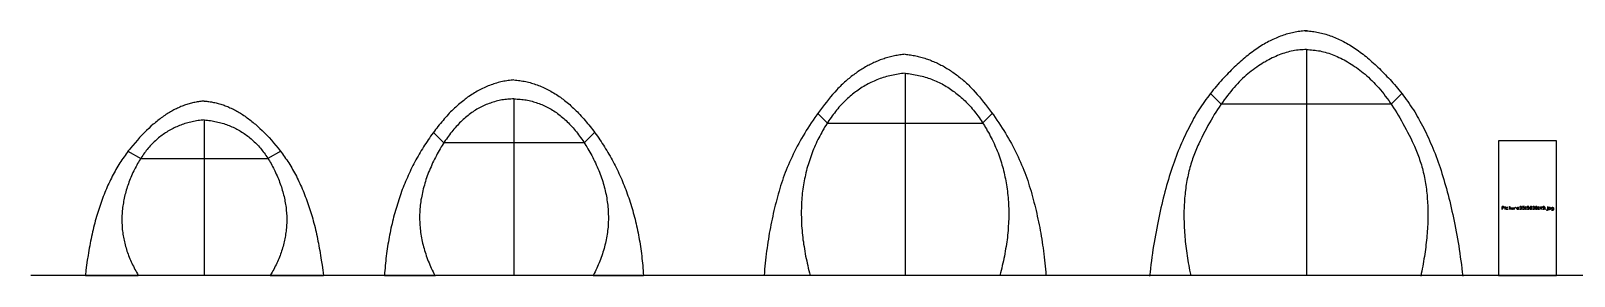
# Model space of a CAD drawing. Extents: x 57 to 189, y -88 to -29.
# Drawn here: x 59.02 to 70.57, y -37.95 to -36.11 of the extents above; entities that cross this region are included whole.
import ezdxf

# ---------------------------------------------------------------- set-up
doc = ezdxf.new("R2010")
doc.units = 0
doc.layers.get('0').update_dxf_attribs({"linetype": 'CONTINUOUS'})
doc.layers.add('NONE', color=18, linetype='CONTINUOUS')

msp = doc.modelspace()

# ---------------------------------------------------------------- linework, layer by layer
for points in [[(68.568, -36.115), (68.557, -36.115), (68.546, -36.116), (68.535, -36.117), (68.524, -36.118), (68.513, -36.119), (68.502, -36.121), (68.491, -36.123), (68.48, -36.125), (68.469, -36.127), (68.458, -36.129), (68.447, -36.132), (68.436, -36.135), (68.424, -36.138), (68.413, -36.141), (68.402, -36.144), (68.391, -36.148), (68.38, -36.152), (68.369, -36.156), (68.358, -36.16), (68.347, -36.165), (68.336, -36.169), (68.325, -36.174), (68.313, -36.179), (68.302, -36.185), (68.291, -36.19), (68.28, -36.196), (68.269, -36.202), (68.258, -36.208), (68.247, -36.215), (68.235, -36.221), (68.224, -36.228), (68.213, -36.235), (68.202, -36.242), (68.191, -36.25), (68.18, -36.258), (68.169, -36.266), (68.157, -36.274), (68.146, -36.282), (68.135, -36.29), (68.124, -36.299), (68.113, -36.308), (68.102, -36.317), (68.09, -36.327), (68.079, -36.336), (68.068, -36.346), (68.057, -36.356), (68.046, -36.366), (68.034, -36.377), (68.023, -36.387), (68.012, -36.398), (68.001, -36.409), (67.99, -36.421), (67.978, -36.432), (67.967, -36.444), (67.956, -36.456), (67.945, -36.468), (67.933, -36.48), (67.922, -36.493), (67.911, -36.505), (67.9, -36.518), (67.889, -36.531), (67.877, -36.545), (67.866, -36.558), (67.855, -36.572), (67.844, -36.586), (67.833, -36.601), (67.822, -36.615), (67.811, -36.63), (67.8, -36.645), (67.79, -36.66), (67.779, -36.676), (67.769, -36.691), (67.759, -36.707), (67.749, -36.723), (67.739, -36.74), (67.729, -36.757), (67.719, -36.773), (67.71, -36.791), (67.7, -36.808), (67.691, -36.826), (67.682, -36.844), (67.673, -36.862), (67.664, -36.88), (67.655, -36.899), (67.646, -36.917), (67.638, -36.936), (67.629, -36.956), (67.621, -36.975), (67.613, -36.995), (67.604, -37.015), (67.596, -37.035), (67.589, -37.056), (67.581, -37.077), (67.573, -37.098), (67.566, -37.119), (67.559, -37.14), (67.551, -37.162), (67.544, -37.184), (67.537, -37.206), (67.53, -37.228), (67.524, -37.251), (67.517, -37.274), (67.511, -37.297), (67.504, -37.32), (67.498, -37.344), (67.492, -37.368), (67.486, -37.392), (67.48, -37.416), (67.474, -37.441), (67.469, -37.466), (67.463, -37.491), (67.458, -37.516), (67.453, -37.542), (67.448, -37.567), (67.443, -37.593), (67.438, -37.62), (67.433, -37.646), (67.428, -37.673), (67.424, -37.7), (67.42, -37.727), (67.415, -37.754), (67.411, -37.782), (67.407, -37.81), (67.403, -37.838), (67.4, -37.866), (67.396, -37.895), (67.393, -37.924), (67.389, -37.953)], [(68.554, -36.115), (68.565, -36.115), (68.576, -36.116), (68.587, -36.117), (68.598, -36.118), (68.609, -36.119), (68.62, -36.121), (68.631, -36.123), (68.642, -36.125), (68.653, -36.127), (68.664, -36.129), (68.676, -36.132), (68.687, -36.135), (68.698, -36.138), (68.709, -36.141), (68.72, -36.144), (68.731, -36.148), (68.742, -36.152), (68.753, -36.156), (68.764, -36.16), (68.775, -36.165), (68.787, -36.169), (68.798, -36.174), (68.809, -36.179), (68.82, -36.185), (68.831, -36.19), (68.842, -36.196), (68.853, -36.202), (68.864, -36.208), (68.876, -36.215), (68.887, -36.221), (68.898, -36.228), (68.909, -36.235), (68.92, -36.242), (68.931, -36.25), (68.943, -36.258), (68.954, -36.266), (68.965, -36.274), (68.976, -36.282), (68.987, -36.29), (68.998, -36.299), (69.01, -36.308), (69.021, -36.317), (69.032, -36.327), (69.043, -36.336), (69.054, -36.346), (69.065, -36.356), (69.077, -36.366), (69.088, -36.377), (69.099, -36.387), (69.11, -36.398), (69.121, -36.409), (69.133, -36.421), (69.144, -36.432), (69.155, -36.444), (69.166, -36.456), (69.177, -36.468), (69.189, -36.48), (69.2, -36.493), (69.211, -36.505), (69.222, -36.518), (69.234, -36.531), (69.245, -36.545), (69.256, -36.558), (69.267, -36.572), (69.279, -36.586), (69.29, -36.601), (69.301, -36.615), (69.311, -36.63), (69.322, -36.645), (69.333, -36.66), (69.343, -36.676), (69.353, -36.691), (69.364, -36.707), (69.374, -36.723), (69.384, -36.74), (69.393, -36.757), (69.403, -36.773), (69.413, -36.791), (69.422, -36.808), (69.431, -36.826), (69.441, -36.844), (69.45, -36.862), (69.459, -36.88), (69.467, -36.899), (69.476, -36.917), (69.485, -36.936), (69.493, -36.956), (69.501, -36.975), (69.51, -36.995), (69.518, -37.015), (69.526, -37.035), (69.534, -37.056), (69.541, -37.077), (69.549, -37.098), (69.556, -37.119), (69.564, -37.14), (69.571, -37.162), (69.578, -37.184), (69.585, -37.206), (69.592, -37.228), (69.598, -37.251), (69.605, -37.274), (69.612, -37.297), (69.618, -37.32), (69.624, -37.344), (69.63, -37.368), (69.636, -37.392), (69.642, -37.416), (69.648, -37.441), (69.653, -37.466), (69.659, -37.491), (69.664, -37.516), (69.669, -37.542), (69.675, -37.567), (69.68, -37.593), (69.684, -37.62), (69.689, -37.646), (69.694, -37.673), (69.698, -37.7), (69.703, -37.727), (69.707, -37.754), (69.711, -37.782), (69.715, -37.81), (69.719, -37.838), (69.723, -37.866), (69.726, -37.895), (69.73, -37.924), (69.733, -37.953)], [(68.564, -36.256), (68.552, -36.256), (68.539, -36.257), (68.526, -36.257), (68.514, -36.258), (68.501, -36.26), (68.488, -36.261), (68.475, -36.263), (68.463, -36.266), (68.45, -36.268), (68.437, -36.271), (68.424, -36.274), (68.411, -36.278), (68.399, -36.282), (68.386, -36.286), (68.373, -36.291), (68.36, -36.295), (68.347, -36.301), (68.334, -36.306), (68.321, -36.312), (68.308, -36.318), (68.295, -36.324), (68.282, -36.331), (68.269, -36.338), (68.256, -36.346), (68.243, -36.353), (68.23, -36.361), (68.217, -36.37), (68.204, -36.378), (68.191, -36.387), (68.177, -36.397), (68.164, -36.406), (68.151, -36.416), (68.138, -36.426), (68.125, -36.437), (68.112, -36.448), (68.099, -36.46), (68.086, -36.472), (68.073, -36.485), (68.06, -36.497), (68.047, -36.511), (68.034, -36.525), (68.022, -36.539), (68.009, -36.553), (67.997, -36.569), (67.984, -36.584), (67.972, -36.6), (67.959, -36.616), (67.947, -36.633), (67.935, -36.651), (67.922, -36.668), (67.91, -36.686), (67.898, -36.705), (67.886, -36.724), (67.874, -36.743), (67.862, -36.763), (67.85, -36.784), (67.838, -36.804), (67.826, -36.825), (67.815, -36.847), (67.803, -36.869), (67.791, -36.892), (67.78, -36.915), (67.768, -36.938), (67.757, -36.962), (67.751, -36.974), (67.745, -36.986), (67.74, -36.998), (67.735, -37.011), (67.73, -37.023), (67.725, -37.036), (67.72, -37.048), (67.715, -37.061), (67.711, -37.074), (67.707, -37.087), (67.703, -37.1), (67.699, -37.113), (67.695, -37.127), (67.691, -37.14), (67.687, -37.154), (67.684, -37.167), (67.681, -37.181), (67.678, -37.195), (67.675, -37.209), (67.672, -37.223), (67.669, -37.237), (67.667, -37.251), (67.664, -37.266), (67.662, -37.28), (67.66, -37.295), (67.658, -37.31), (67.656, -37.324), (67.655, -37.339), (67.653, -37.354), (67.652, -37.369), (67.651, -37.385), (67.65, -37.4), (67.649, -37.415), (67.648, -37.431), (67.648, -37.447), (67.647, -37.462), (67.647, -37.478), (67.647, -37.494), (67.647, -37.51), (67.647, -37.526), (67.648, -37.543), (67.648, -37.559), (67.649, -37.576), (67.649, -37.592), (67.65, -37.609), (67.652, -37.626), (67.653, -37.643), (67.654, -37.66), (67.656, -37.677), (67.657, -37.694), (67.659, -37.711), (67.661, -37.729), (67.663, -37.747), (67.666, -37.764), (67.668, -37.782), (67.671, -37.8), (67.673, -37.818), (67.676, -37.836), (67.679, -37.854), (67.683, -37.872), (67.686, -37.891), (67.689, -37.909), (67.693, -37.928), (67.697, -37.947)], [(68.564, -36.256), (68.577, -36.256), (68.59, -36.257), (68.602, -36.258), (68.615, -36.259), (68.628, -36.26), (68.64, -36.262), (68.653, -36.264), (68.666, -36.266), (68.679, -36.269), (68.691, -36.272), (68.704, -36.275), (68.717, -36.279), (68.73, -36.283), (68.743, -36.287), (68.755, -36.292), (68.768, -36.297), (68.781, -36.302), (68.794, -36.308), (68.807, -36.314), (68.82, -36.32), (68.833, -36.326), (68.846, -36.333), (68.859, -36.34), (68.872, -36.348), (68.885, -36.356), (68.898, -36.364), (68.911, -36.372), (68.924, -36.381), (68.937, -36.39), (68.95, -36.399), (68.963, -36.409), (68.976, -36.419), (68.989, -36.43), (69.002, -36.44), (69.015, -36.452), (69.028, -36.463), (69.041, -36.476), (69.054, -36.488), (69.067, -36.501), (69.079, -36.515), (69.092, -36.529), (69.105, -36.543), (69.117, -36.558), (69.13, -36.573), (69.142, -36.588), (69.154, -36.604), (69.167, -36.621), (69.179, -36.638), (69.191, -36.655), (69.203, -36.673), (69.215, -36.691), (69.227, -36.71), (69.239, -36.729), (69.251, -36.748), (69.263, -36.768), (69.275, -36.789), (69.286, -36.81), (69.298, -36.831), (69.31, -36.853), (69.321, -36.875), (69.333, -36.897), (69.344, -36.92), (69.355, -36.944), (69.367, -36.968), (69.372, -36.98), (69.378, -36.992), (69.383, -37.004), (69.388, -37.017), (69.393, -37.029), (69.398, -37.042), (69.402, -37.055), (69.407, -37.067), (69.411, -37.08), (69.416, -37.093), (69.42, -37.106), (69.424, -37.12), (69.427, -37.133), (69.431, -37.147), (69.434, -37.16), (69.438, -37.174), (69.441, -37.188), (69.444, -37.201), (69.447, -37.215), (69.449, -37.229), (69.452, -37.244), (69.454, -37.258), (69.457, -37.272), (69.459, -37.287), (69.461, -37.301), (69.462, -37.316), (69.464, -37.331), (69.466, -37.346), (69.467, -37.361), (69.468, -37.376), (69.469, -37.391), (69.47, -37.407), (69.471, -37.422), (69.471, -37.438), (69.472, -37.453), (69.472, -37.469), (69.472, -37.485), (69.472, -37.501), (69.472, -37.517), (69.472, -37.533), (69.471, -37.55), (69.471, -37.566), (69.47, -37.582), (69.469, -37.599), (69.468, -37.616), (69.467, -37.633), (69.465, -37.649), (69.464, -37.666), (69.462, -37.684), (69.46, -37.701), (69.458, -37.718), (69.456, -37.736), (69.454, -37.753), (69.452, -37.771), (69.449, -37.789), (69.446, -37.806), (69.443, -37.824), (69.44, -37.842), (69.437, -37.861), (69.434, -37.879), (69.43, -37.897), (69.427, -37.916), (69.423, -37.934), (69.419, -37.953)], [(68.564, -36.256), (68.564, -37.947)], [(65.559, -36.291), (65.549, -36.292), (65.539, -36.293), (65.529, -36.295), (65.519, -36.296), (65.509, -36.298), (65.499, -36.299), (65.489, -36.301), (65.479, -36.303), (65.469, -36.305), (65.46, -36.307), (65.45, -36.31), (65.44, -36.312), (65.43, -36.315), (65.421, -36.318), (65.411, -36.32), (65.402, -36.324), (65.392, -36.327), (65.383, -36.33), (65.373, -36.333), (65.364, -36.337), (65.354, -36.341), (65.345, -36.345), (65.336, -36.349), (65.326, -36.353), (65.317, -36.357), (65.308, -36.361), (65.299, -36.366), (65.29, -36.371), (65.281, -36.375), (65.272, -36.38), (65.263, -36.385), (65.254, -36.391), (65.245, -36.396), (65.236, -36.401), (65.227, -36.407), (65.218, -36.413), (65.209, -36.419), (65.201, -36.425), (65.192, -36.431), (65.183, -36.437), (65.175, -36.444), (65.166, -36.45), (65.157, -36.457), (65.149, -36.464), (65.14, -36.471), (65.132, -36.478), (65.124, -36.485), (65.115, -36.492), (65.107, -36.5), (65.098, -36.508), (65.09, -36.515), (65.082, -36.523), (65.074, -36.531), (65.066, -36.54), (65.057, -36.548), (65.049, -36.557), (65.033, -36.574), (65.017, -36.592), (65.002, -36.61), (64.986, -36.629), (64.971, -36.649), (64.955, -36.668), (64.941, -36.687), (64.926, -36.707), (64.912, -36.726), (64.898, -36.745), (64.884, -36.765), (64.871, -36.784), (64.857, -36.804), (64.845, -36.823), (64.832, -36.843), (64.82, -36.862), (64.808, -36.882), (64.796, -36.901), (64.785, -36.921), (64.774, -36.94), (64.763, -36.96), (64.752, -36.98), (64.742, -36.999), (64.732, -37.019), (64.722, -37.039), (64.713, -37.059), (64.704, -37.078), (64.695, -37.098), (64.686, -37.118), (64.678, -37.138), (64.67, -37.158), (64.663, -37.177), (64.655, -37.197), (64.648, -37.217), (64.641, -37.237), (64.635, -37.257), (64.628, -37.277), (64.622, -37.297), (64.616, -37.317), (64.61, -37.338), (64.605, -37.358), (64.599, -37.379), (64.594, -37.399), (64.588, -37.42), (64.583, -37.441), (64.578, -37.462), (64.573, -37.483), (64.569, -37.504), (64.564, -37.525), (64.559, -37.546), (64.555, -37.568), (64.551, -37.589), (64.547, -37.611), (64.543, -37.632), (64.539, -37.654), (64.536, -37.676), (64.532, -37.698), (64.529, -37.72), (64.526, -37.742), (64.523, -37.765), (64.52, -37.787), (64.517, -37.81), (64.515, -37.832), (64.512, -37.855), (64.51, -37.878), (64.508, -37.901), (64.506, -37.924), (64.504, -37.947)], [(65.559, -36.291), (65.569, -36.292), (65.579, -36.293), (65.589, -36.295), (65.599, -36.296), (65.609, -36.298), (65.619, -36.299), (65.629, -36.301), (65.639, -36.303), (65.649, -36.305), (65.658, -36.307), (65.668, -36.31), (65.678, -36.312), (65.687, -36.315), (65.697, -36.318), (65.707, -36.32), (65.716, -36.324), (65.726, -36.327), (65.735, -36.33), (65.745, -36.333), (65.754, -36.337), (65.763, -36.341), (65.773, -36.345), (65.782, -36.349), (65.791, -36.353), (65.801, -36.357), (65.81, -36.361), (65.819, -36.366), (65.828, -36.371), (65.837, -36.375), (65.846, -36.38), (65.855, -36.385), (65.864, -36.391), (65.873, -36.396), (65.882, -36.401), (65.891, -36.407), (65.9, -36.413), (65.908, -36.419), (65.917, -36.425), (65.926, -36.431), (65.935, -36.437), (65.943, -36.444), (65.952, -36.45), (65.96, -36.457), (65.969, -36.464), (65.977, -36.471), (65.986, -36.478), (65.994, -36.485), (66.003, -36.492), (66.011, -36.5), (66.019, -36.508), (66.028, -36.515), (66.036, -36.523), (66.044, -36.531), (66.052, -36.54), (66.06, -36.548), (66.068, -36.557), (66.085, -36.574), (66.1, -36.592), (66.116, -36.61), (66.132, -36.629), (66.147, -36.649), (66.162, -36.668), (66.177, -36.687), (66.192, -36.707), (66.206, -36.726), (66.22, -36.745), (66.234, -36.765), (66.247, -36.784), (66.26, -36.804), (66.273, -36.823), (66.286, -36.843), (66.298, -36.862), (66.31, -36.882), (66.322, -36.901), (66.333, -36.921), (66.344, -36.94), (66.355, -36.96), (66.366, -36.98), (66.376, -36.999), (66.386, -37.019), (66.395, -37.039), (66.405, -37.059), (66.414, -37.078), (66.423, -37.098), (66.431, -37.118), (66.44, -37.138), (66.448, -37.158), (66.455, -37.177), (66.463, -37.197), (66.47, -37.217), (66.477, -37.237), (66.483, -37.257), (66.489, -37.277), (66.496, -37.297), (66.502, -37.317), (66.507, -37.338), (66.513, -37.358), (66.519, -37.379), (66.524, -37.399), (66.53, -37.42), (66.535, -37.441), (66.54, -37.462), (66.545, -37.483), (66.549, -37.504), (66.554, -37.525), (66.558, -37.546), (66.563, -37.568), (66.567, -37.589), (66.571, -37.611), (66.575, -37.632), (66.578, -37.654), (66.582, -37.676), (66.585, -37.698), (66.589, -37.72), (66.592, -37.742), (66.595, -37.765), (66.598, -37.787), (66.6, -37.81), (66.603, -37.832), (66.605, -37.855), (66.608, -37.878), (66.61, -37.901), (66.612, -37.924), (66.614, -37.947)], [(62.632, -36.483), (62.621, -36.484), (62.61, -36.485), (62.599, -36.486), (62.589, -36.488), (62.578, -36.489), (62.567, -36.491), (62.556, -36.493), (62.545, -36.495), (62.534, -36.498), (62.524, -36.5), (62.513, -36.503), (62.502, -36.506), (62.492, -36.509), (62.481, -36.512), (62.471, -36.516), (62.46, -36.52), (62.449, -36.524), (62.439, -36.528), (62.429, -36.532), (62.418, -36.537), (62.408, -36.541), (62.397, -36.546), (62.387, -36.551), (62.377, -36.557), (62.366, -36.562), (62.356, -36.568), (62.346, -36.574), (62.336, -36.58), (62.326, -36.586), (62.316, -36.593), (62.306, -36.599), (62.295, -36.606), (62.285, -36.613), (62.275, -36.621), (62.266, -36.628), (62.256, -36.636), (62.246, -36.644), (62.236, -36.652), (62.226, -36.66), (62.216, -36.668), (62.206, -36.677), (62.197, -36.686), (62.187, -36.695), (62.177, -36.704), (62.168, -36.714), (62.158, -36.723), (62.148, -36.733), (62.139, -36.743), (62.129, -36.754), (62.12, -36.764), (62.11, -36.775), (62.101, -36.786), (62.092, -36.797), (62.082, -36.808), (62.073, -36.819), (62.063, -36.831), (62.054, -36.843), (62.045, -36.855), (62.036, -36.867), (62.027, -36.879), (62.017, -36.892), (62.008, -36.905), (61.999, -36.918), (61.99, -36.931), (61.981, -36.944), (61.972, -36.958), (61.963, -36.971), (61.955, -36.985), (61.946, -36.998), (61.938, -37.012), (61.93, -37.026), (61.922, -37.04), (61.914, -37.054), (61.906, -37.068), (61.898, -37.082), (61.89, -37.096), (61.883, -37.111), (61.875, -37.125), (61.868, -37.14), (61.861, -37.154), (61.854, -37.169), (61.847, -37.183), (61.84, -37.198), (61.834, -37.213), (61.827, -37.228), (61.821, -37.243), (61.815, -37.258), (61.808, -37.273), (61.802, -37.289), (61.796, -37.304), (61.791, -37.319), (61.785, -37.335), (61.779, -37.351), (61.774, -37.366), (61.769, -37.382), (61.764, -37.398), (61.759, -37.414), (61.754, -37.43), (61.749, -37.446), (61.744, -37.462), (61.74, -37.478), (61.735, -37.494), (61.731, -37.511), (61.727, -37.527), (61.723, -37.544), (61.719, -37.56), (61.715, -37.577), (61.711, -37.594), (61.708, -37.611), (61.704, -37.628), (61.701, -37.645), (61.698, -37.662), (61.695, -37.679), (61.692, -37.696), (61.689, -37.714), (61.686, -37.731), (61.683, -37.749), (61.681, -37.766), (61.679, -37.784), (61.676, -37.802), (61.674, -37.82), (61.672, -37.838), (61.671, -37.856), (61.669, -37.874), (61.667, -37.892), (61.666, -37.91), (61.664, -37.928), (61.663, -37.947), (62.045, -37.947)], [(62.632, -36.483), (62.643, -36.484), (62.654, -36.485), (62.665, -36.486), (62.676, -36.488), (62.687, -36.489), (62.698, -36.491), (62.709, -36.493), (62.72, -36.495), (62.73, -36.498), (62.741, -36.5), (62.752, -36.503), (62.762, -36.506), (62.773, -36.509), (62.784, -36.512), (62.794, -36.516), (62.805, -36.52), (62.815, -36.524), (62.826, -36.528), (62.836, -36.532), (62.847, -36.537), (62.857, -36.541), (62.867, -36.546), (62.878, -36.551), (62.888, -36.557), (62.898, -36.562), (62.909, -36.568), (62.919, -36.574), (62.929, -36.58), (62.939, -36.586), (62.949, -36.593), (62.959, -36.599), (62.969, -36.606), (62.979, -36.613), (62.989, -36.621), (62.999, -36.628), (63.009, -36.636), (63.019, -36.644), (63.029, -36.652), (63.039, -36.66), (63.049, -36.668), (63.058, -36.677), (63.068, -36.686), (63.078, -36.695), (63.087, -36.704), (63.097, -36.714), (63.107, -36.723), (63.116, -36.733), (63.126, -36.743), (63.135, -36.754), (63.145, -36.764), (63.154, -36.775), (63.164, -36.786), (63.173, -36.797), (63.183, -36.808), (63.192, -36.819), (63.201, -36.831), (63.211, -36.843), (63.22, -36.855), (63.229, -36.867), (63.238, -36.879), (63.247, -36.892), (63.257, -36.905), (63.266, -36.918), (63.275, -36.931), (63.284, -36.944), (63.293, -36.958), (63.301, -36.971), (63.31, -36.985), (63.318, -36.998), (63.327, -37.012), (63.335, -37.026), (63.343, -37.04), (63.351, -37.054), (63.359, -37.068), (63.367, -37.082), (63.374, -37.096), (63.382, -37.111), (63.389, -37.125), (63.397, -37.14), (63.404, -37.154), (63.411, -37.169), (63.418, -37.183), (63.424, -37.198), (63.431, -37.213), (63.438, -37.228), (63.444, -37.243), (63.45, -37.258), (63.456, -37.273), (63.462, -37.289), (63.468, -37.304), (63.474, -37.319), (63.48, -37.335), (63.485, -37.351), (63.491, -37.366), (63.496, -37.382), (63.501, -37.398), (63.506, -37.414), (63.511, -37.43), (63.516, -37.446), (63.521, -37.462), (63.525, -37.478), (63.53, -37.494), (63.534, -37.511), (63.538, -37.527), (63.542, -37.544), (63.546, -37.56), (63.55, -37.577), (63.554, -37.594), (63.557, -37.611), (63.561, -37.628), (63.564, -37.645), (63.567, -37.662), (63.57, -37.679), (63.573, -37.696), (63.576, -37.714), (63.579, -37.731), (63.581, -37.749), (63.584, -37.766), (63.586, -37.784), (63.588, -37.802), (63.59, -37.82), (63.592, -37.838), (63.594, -37.856), (63.596, -37.874), (63.597, -37.892), (63.599, -37.91), (63.6, -37.928), (63.602, -37.947)], [(65.559, -36.433), (65.546, -36.434), (65.533, -36.435), (65.52, -36.437), (65.507, -36.439), (65.494, -36.441), (65.482, -36.444), (65.469, -36.446), (65.457, -36.449), (65.445, -36.452), (65.432, -36.455), (65.42, -36.458), (65.408, -36.462), (65.396, -36.465), (65.384, -36.469), (65.373, -36.473), (65.361, -36.478), (65.349, -36.482), (65.338, -36.487), (65.327, -36.492), (65.315, -36.497), (65.304, -36.502), (65.293, -36.508), (65.282, -36.513), (65.271, -36.519), (65.26, -36.525), (65.25, -36.532), (65.239, -36.538), (65.228, -36.545), (65.218, -36.552), (65.208, -36.559), (65.198, -36.566), (65.187, -36.573), (65.177, -36.581), (65.167, -36.589), (65.158, -36.597), (65.148, -36.605), (65.138, -36.614), (65.129, -36.622), (65.119, -36.631), (65.11, -36.64), (65.1, -36.65), (65.091, -36.659), (65.082, -36.669), (65.073, -36.678), (65.064, -36.688), (65.056, -36.699), (65.047, -36.709), (65.038, -36.72), (65.03, -36.731), (65.021, -36.742), (65.013, -36.753), (65.005, -36.764), (64.997, -36.776), (64.989, -36.788), (64.981, -36.8), (64.973, -36.812), (64.965, -36.824), (64.957, -36.837), (64.95, -36.85), (64.942, -36.863), (64.935, -36.876), (64.928, -36.889), (64.921, -36.903), (64.914, -36.917), (64.907, -36.93), (64.9, -36.944), (64.893, -36.958), (64.887, -36.973), (64.881, -36.987), (64.875, -37.001), (64.869, -37.015), (64.863, -37.03), (64.858, -37.044), (64.853, -37.059), (64.848, -37.073), (64.843, -37.088), (64.838, -37.103), (64.834, -37.118), (64.829, -37.132), (64.825, -37.147), (64.821, -37.162), (64.817, -37.178), (64.814, -37.193), (64.811, -37.208), (64.807, -37.223), (64.804, -37.239), (64.802, -37.254), (64.799, -37.27), (64.797, -37.285), (64.794, -37.301), (64.792, -37.316), (64.79, -37.332), (64.789, -37.348), (64.787, -37.364), (64.786, -37.38), (64.785, -37.396), (64.784, -37.412), (64.783, -37.428), (64.783, -37.445), (64.782, -37.461), (64.782, -37.477), (64.782, -37.494), (64.783, -37.51), (64.783, -37.527), (64.784, -37.544), (64.784, -37.561), (64.785, -37.577), (64.787, -37.594), (64.788, -37.611), (64.789, -37.628), (64.791, -37.645), (64.793, -37.663), (64.795, -37.68), (64.798, -37.697), (64.8, -37.714), (64.803, -37.732), (64.806, -37.749), (64.809, -37.767), (64.812, -37.785), (64.815, -37.802), (64.819, -37.82), (64.823, -37.838), (64.827, -37.856), (64.831, -37.874), (64.835, -37.892), (64.84, -37.91), (64.845, -37.928), (64.849, -37.947)], [(65.559, -36.433), (65.559, -37.947)], [(65.559, -36.433), (65.572, -36.434), (65.585, -36.435), (65.598, -36.437), (65.611, -36.439), (65.623, -36.441), (65.636, -36.444), (65.649, -36.446), (65.661, -36.449), (65.673, -36.452), (65.686, -36.455), (65.698, -36.458), (65.71, -36.462), (65.722, -36.465), (65.733, -36.469), (65.745, -36.473), (65.757, -36.478), (65.768, -36.482), (65.78, -36.487), (65.791, -36.492), (65.803, -36.497), (65.814, -36.502), (65.825, -36.508), (65.836, -36.513), (65.847, -36.519), (65.858, -36.525), (65.868, -36.532), (65.879, -36.538), (65.889, -36.545), (65.9, -36.552), (65.91, -36.559), (65.92, -36.566), (65.93, -36.573), (65.94, -36.581), (65.95, -36.589), (65.96, -36.597), (65.97, -36.605), (65.98, -36.614), (65.989, -36.622), (65.999, -36.631), (66.008, -36.64), (66.017, -36.65), (66.027, -36.659), (66.036, -36.669), (66.045, -36.678), (66.053, -36.688), (66.062, -36.699), (66.071, -36.709), (66.08, -36.72), (66.088, -36.731), (66.097, -36.742), (66.105, -36.753), (66.113, -36.764), (66.121, -36.776), (66.129, -36.788), (66.137, -36.8), (66.145, -36.812), (66.153, -36.824), (66.16, -36.837), (66.168, -36.85), (66.175, -36.863), (66.183, -36.876), (66.19, -36.889), (66.197, -36.903), (66.204, -36.917), (66.211, -36.93), (66.218, -36.944), (66.225, -36.958), (66.231, -36.973), (66.237, -36.987), (66.243, -37.001), (66.249, -37.015), (66.255, -37.03), (66.26, -37.044), (66.265, -37.059), (66.27, -37.073), (66.275, -37.088), (66.28, -37.103), (66.284, -37.118), (66.289, -37.132), (66.293, -37.147), (66.297, -37.162), (66.3, -37.178), (66.304, -37.193), (66.307, -37.208), (66.31, -37.223), (66.313, -37.239), (66.316, -37.254), (66.319, -37.27), (66.321, -37.285), (66.323, -37.301), (66.325, -37.316), (66.327, -37.332), (66.329, -37.348), (66.33, -37.364), (66.332, -37.38), (66.333, -37.396), (66.334, -37.412), (66.334, -37.428), (66.335, -37.445), (66.335, -37.461), (66.335, -37.477), (66.335, -37.494), (66.335, -37.51), (66.335, -37.527), (66.334, -37.544), (66.333, -37.561), (66.332, -37.577), (66.331, -37.594), (66.33, -37.611), (66.328, -37.628), (66.327, -37.645), (66.325, -37.663), (66.323, -37.68), (66.32, -37.697), (66.318, -37.714), (66.315, -37.732), (66.312, -37.749), (66.309, -37.767), (66.306, -37.785), (66.303, -37.802), (66.299, -37.82), (66.295, -37.838), (66.291, -37.856), (66.287, -37.874), (66.283, -37.892), (66.278, -37.91), (66.273, -37.928), (66.268, -37.947)], [(69.197, -36.664), (67.925, -36.664), (67.845, -36.584)], [(69.197, -36.664), (69.275, -36.587)], [(60.314, -36.641), (60.305, -36.642), (60.296, -36.643), (60.288, -36.644), (60.279, -36.645), (60.27, -36.646), (60.261, -36.647), (60.253, -36.649), (60.244, -36.651), (60.235, -36.652), (60.226, -36.654), (60.218, -36.657), (60.209, -36.659), (60.2, -36.661), (60.191, -36.664), (60.183, -36.667), (60.174, -36.67), (60.165, -36.673), (60.157, -36.676), (60.148, -36.679), (60.139, -36.683), (60.131, -36.687), (60.122, -36.691), (60.113, -36.695), (60.105, -36.699), (60.096, -36.703), (60.087, -36.708), (60.079, -36.712), (60.07, -36.717), (60.061, -36.722), (60.053, -36.727), (60.044, -36.732), (60.035, -36.738), (60.027, -36.743), (60.018, -36.749), (60.009, -36.755), (60.001, -36.761), (59.992, -36.767), (59.984, -36.774), (59.975, -36.78), (59.966, -36.787), (59.958, -36.794), (59.949, -36.801), (59.941, -36.808), (59.932, -36.815), (59.915, -36.83), (59.898, -36.846), (59.881, -36.862), (59.864, -36.879), (59.847, -36.897), (59.83, -36.915), (59.813, -36.934), (59.796, -36.953), (59.779, -36.973), (59.762, -36.994), (59.753, -37.004), (59.745, -37.015), (59.737, -37.026), (59.729, -37.037), (59.721, -37.048), (59.713, -37.059), (59.705, -37.071), (59.697, -37.082), (59.689, -37.094), (59.682, -37.105), (59.675, -37.117), (59.667, -37.129), (59.66, -37.142), (59.653, -37.154), (59.646, -37.167), (59.639, -37.179), (59.632, -37.192), (59.625, -37.205), (59.619, -37.218), (59.612, -37.231), (59.606, -37.244), (59.599, -37.258), (59.593, -37.271), (59.587, -37.285), (59.581, -37.299), (59.575, -37.313), (59.569, -37.327), (59.564, -37.341), (59.558, -37.356), (59.552, -37.37), (59.547, -37.385), (59.542, -37.4), (59.536, -37.415), (59.531, -37.43), (59.526, -37.445), (59.521, -37.46), (59.516, -37.476), (59.512, -37.492), (59.507, -37.507), (59.503, -37.523), (59.498, -37.539), (59.494, -37.556), (59.49, -37.572), (59.485, -37.588), (59.481, -37.605), (59.477, -37.622), (59.474, -37.639), (59.47, -37.656), (59.466, -37.673), (59.463, -37.69), (59.459, -37.707), (59.456, -37.725), (59.453, -37.743), (59.45, -37.761), (59.446, -37.779), (59.444, -37.797), (59.438, -37.833), (59.433, -37.871), (59.428, -37.908), (59.424, -37.947), (59.82, -37.947)], [(60.314, -36.641), (60.323, -36.642), (60.332, -36.643), (60.34, -36.644), (60.349, -36.645), (60.358, -36.646), (60.367, -36.647), (60.375, -36.649), (60.384, -36.651), (60.393, -36.652), (60.402, -36.654), (60.41, -36.657), (60.419, -36.659), (60.428, -36.661), (60.437, -36.664), (60.445, -36.667), (60.454, -36.67), (60.463, -36.673), (60.471, -36.676), (60.48, -36.679), (60.489, -36.683), (60.498, -36.687), (60.506, -36.691), (60.515, -36.695), (60.524, -36.699), (60.532, -36.703), (60.541, -36.708), (60.55, -36.712), (60.558, -36.717), (60.567, -36.722), (60.576, -36.727), (60.584, -36.732), (60.593, -36.738), (60.601, -36.743), (60.61, -36.749), (60.619, -36.755), (60.627, -36.761), (60.636, -36.767), (60.645, -36.774), (60.653, -36.78), (60.662, -36.787), (60.67, -36.794), (60.679, -36.801), (60.687, -36.808), (60.696, -36.815), (60.713, -36.83), (60.73, -36.846), (60.747, -36.862), (60.764, -36.879), (60.781, -36.897), (60.799, -36.915), (60.816, -36.934), (60.833, -36.953), (60.849, -36.973), (60.866, -36.994), (60.875, -37.004), (60.883, -37.015), (60.891, -37.026), (60.9, -37.037), (60.908, -37.048), (60.915, -37.059), (60.923, -37.071), (60.931, -37.082), (60.939, -37.094), (60.946, -37.105), (60.954, -37.117), (60.961, -37.129), (60.968, -37.142), (60.975, -37.154), (60.982, -37.167), (60.989, -37.179), (60.996, -37.192), (61.003, -37.205), (61.009, -37.218), (61.016, -37.231), (61.022, -37.244), (61.029, -37.258), (61.035, -37.271), (61.041, -37.285), (61.047, -37.299), (61.053, -37.313), (61.059, -37.327), (61.065, -37.341), (61.07, -37.356), (61.076, -37.37), (61.081, -37.385), (61.086, -37.4), (61.092, -37.415), (61.097, -37.43), (61.102, -37.445), (61.107, -37.46), (61.112, -37.476), (61.116, -37.492), (61.121, -37.507), (61.126, -37.523), (61.13, -37.539), (61.134, -37.556), (61.139, -37.572), (61.143, -37.588), (61.147, -37.605), (61.151, -37.622), (61.155, -37.639), (61.158, -37.656), (61.162, -37.673), (61.165, -37.69), (61.169, -37.707), (61.172, -37.725), (61.175, -37.743), (61.179, -37.761), (61.182, -37.779), (61.185, -37.797), (61.19, -37.833), (61.195, -37.871), (61.2, -37.908), (61.205, -37.947)], [(62.632, -36.625), (62.621, -36.625), (62.609, -36.626), (62.598, -36.626), (62.586, -36.627), (62.575, -36.629), (62.564, -36.63), (62.553, -36.632), (62.542, -36.633), (62.531, -36.635), (62.52, -36.638), (62.509, -36.64), (62.498, -36.643), (62.487, -36.646), (62.477, -36.649), (62.466, -36.652), (62.456, -36.656), (62.445, -36.66), (62.435, -36.664), (62.424, -36.668), (62.414, -36.672), (62.404, -36.677), (62.394, -36.682), (62.384, -36.687), (62.374, -36.692), (62.364, -36.697), (62.355, -36.703), (62.345, -36.709), (62.335, -36.715), (62.326, -36.721), (62.316, -36.728), (62.307, -36.735), (62.297, -36.742), (62.288, -36.749), (62.279, -36.756), (62.27, -36.764), (62.261, -36.772), (62.252, -36.78), (62.243, -36.788), (62.234, -36.796), (62.225, -36.805), (62.217, -36.814), (62.208, -36.823), (62.199, -36.832), (62.191, -36.842), (62.183, -36.852), (62.174, -36.862), (62.166, -36.872), (62.158, -36.882), (62.15, -36.893), (62.142, -36.904), (62.134, -36.915), (62.126, -36.926), (62.118, -36.937), (62.11, -36.949), (62.103, -36.961), (62.095, -36.973), (62.087, -36.985), (62.08, -36.998), (62.073, -37.011), (62.065, -37.024), (62.058, -37.037), (62.051, -37.05), (62.044, -37.064), (62.037, -37.077), (62.03, -37.091), (62.023, -37.105), (62.017, -37.119), (62.011, -37.133), (62.005, -37.147), (61.999, -37.161), (61.993, -37.175), (61.988, -37.188), (61.983, -37.202), (61.978, -37.216), (61.973, -37.23), (61.969, -37.244), (61.965, -37.257), (61.961, -37.271), (61.957, -37.285), (61.953, -37.299), (61.95, -37.313), (61.947, -37.326), (61.944, -37.34), (61.941, -37.354), (61.939, -37.367), (61.936, -37.381), (61.934, -37.395), (61.933, -37.408), (61.931, -37.422), (61.93, -37.436), (61.928, -37.449), (61.928, -37.463), (61.927, -37.477), (61.926, -37.49), (61.926, -37.504), (61.926, -37.517), (61.926, -37.531), (61.927, -37.545), (61.927, -37.558), (61.928, -37.572), (61.929, -37.585), (61.93, -37.599), (61.932, -37.612), (61.933, -37.626), (61.935, -37.639), (61.937, -37.653), (61.94, -37.666), (61.942, -37.68), (61.945, -37.693), (61.948, -37.707), (61.951, -37.72), (61.955, -37.733), (61.959, -37.747), (61.962, -37.76), (61.967, -37.774), (61.971, -37.787), (61.975, -37.8), (61.98, -37.814), (61.985, -37.827), (61.99, -37.84), (61.996, -37.854), (62.001, -37.867), (62.007, -37.88), (62.013, -37.894), (62.02, -37.907), (62.026, -37.92), (62.033, -37.933), (62.04, -37.947)], [(62.632, -36.625), (62.632, -37.947)], [(62.632, -36.625), (62.644, -36.625), (62.656, -36.626), (62.667, -36.626), (62.678, -36.627), (62.69, -36.629), (62.701, -36.63), (62.712, -36.632), (62.723, -36.633), (62.734, -36.635), (62.745, -36.638), (62.756, -36.64), (62.767, -36.643), (62.777, -36.646), (62.788, -36.649), (62.799, -36.652), (62.809, -36.656), (62.82, -36.66), (62.83, -36.664), (62.84, -36.668), (62.85, -36.672), (62.861, -36.677), (62.871, -36.682), (62.881, -36.687), (62.891, -36.692), (62.9, -36.697), (62.91, -36.703), (62.92, -36.709), (62.93, -36.715), (62.939, -36.721), (62.949, -36.728), (62.958, -36.735), (62.967, -36.742), (62.977, -36.749), (62.986, -36.756), (62.995, -36.764), (63.004, -36.772), (63.013, -36.78), (63.022, -36.788), (63.031, -36.796), (63.04, -36.805), (63.048, -36.814), (63.057, -36.823), (63.065, -36.832), (63.074, -36.842), (63.082, -36.852), (63.091, -36.862), (63.099, -36.872), (63.107, -36.882), (63.115, -36.893), (63.123, -36.904), (63.131, -36.915), (63.139, -36.926), (63.147, -36.937), (63.155, -36.949), (63.162, -36.961), (63.17, -36.973), (63.177, -36.985), (63.185, -36.998), (63.192, -37.011), (63.199, -37.024), (63.207, -37.037), (63.214, -37.05), (63.221, -37.064), (63.228, -37.077), (63.235, -37.091), (63.241, -37.105), (63.248, -37.119), (63.254, -37.133), (63.26, -37.147), (63.266, -37.161), (63.271, -37.175), (63.277, -37.188), (63.282, -37.202), (63.287, -37.216), (63.291, -37.23), (63.296, -37.244), (63.3, -37.257), (63.304, -37.271), (63.308, -37.285), (63.311, -37.299), (63.315, -37.313), (63.318, -37.326), (63.321, -37.34), (63.324, -37.354), (63.326, -37.367), (63.328, -37.381), (63.33, -37.395), (63.332, -37.408), (63.334, -37.422), (63.335, -37.436), (63.336, -37.449), (63.337, -37.463), (63.338, -37.477), (63.338, -37.49), (63.339, -37.504), (63.339, -37.517), (63.339, -37.531), (63.338, -37.545), (63.338, -37.558), (63.337, -37.572), (63.336, -37.585), (63.335, -37.599), (63.333, -37.612), (63.331, -37.626), (63.329, -37.639), (63.327, -37.653), (63.325, -37.666), (63.322, -37.68), (63.32, -37.693), (63.317, -37.707), (63.313, -37.72), (63.31, -37.733), (63.306, -37.747), (63.302, -37.76), (63.298, -37.774), (63.294, -37.787), (63.289, -37.8), (63.285, -37.814), (63.28, -37.827), (63.274, -37.84), (63.269, -37.854), (63.263, -37.867), (63.257, -37.88), (63.251, -37.894), (63.245, -37.907), (63.239, -37.92), (63.232, -37.933), (63.225, -37.947)], [(64.981, -36.809), (64.904, -36.732)], [(66.136, -36.809), (66.214, -36.732)], [(60.314, -36.783), (60.302, -36.784), (60.291, -36.785), (60.279, -36.786), (60.268, -36.788), (60.256, -36.79), (60.245, -36.792), (60.234, -36.794), (60.223, -36.796), (60.212, -36.799), (60.201, -36.801), (60.191, -36.804), (60.18, -36.807), (60.169, -36.81), (60.159, -36.814), (60.149, -36.817), (60.139, -36.821), (60.128, -36.825), (60.118, -36.829), (60.109, -36.833), (60.099, -36.837), (60.089, -36.842), (60.08, -36.847), (60.07, -36.852), (60.061, -36.857), (60.051, -36.862), (60.042, -36.867), (60.033, -36.873), (60.024, -36.879), (60.015, -36.885), (60.007, -36.891), (59.998, -36.897), (59.989, -36.904), (59.981, -36.91), (59.972, -36.917), (59.964, -36.924), (59.956, -36.931), (59.948, -36.938), (59.94, -36.946), (59.932, -36.953), (59.924, -36.961), (59.917, -36.969), (59.909, -36.977), (59.902, -36.986), (59.895, -36.994), (59.887, -37.003), (59.88, -37.012), (59.873, -37.021), (59.866, -37.03), (59.859, -37.039), (59.853, -37.049), (59.846, -37.059), (59.84, -37.069), (59.833, -37.079), (59.827, -37.089), (59.821, -37.099), (59.815, -37.11), (59.809, -37.121), (59.803, -37.132), (59.797, -37.143), (59.791, -37.154), (59.786, -37.165), (59.78, -37.177), (59.775, -37.189), (59.769, -37.201), (59.764, -37.213), (59.759, -37.225), (59.755, -37.237), (59.75, -37.249), (59.746, -37.261), (59.741, -37.273), (59.737, -37.285), (59.734, -37.297), (59.73, -37.309), (59.726, -37.321), (59.723, -37.333), (59.72, -37.344), (59.717, -37.356), (59.715, -37.368), (59.712, -37.38), (59.71, -37.392), (59.708, -37.404), (59.706, -37.416), (59.704, -37.427), (59.702, -37.439), (59.701, -37.451), (59.7, -37.463), (59.699, -37.475), (59.698, -37.486), (59.697, -37.498), (59.697, -37.51), (59.697, -37.522), (59.697, -37.533), (59.697, -37.545), (59.697, -37.557), (59.698, -37.568), (59.698, -37.58), (59.699, -37.592), (59.7, -37.603), (59.702, -37.615), (59.703, -37.627), (59.705, -37.638), (59.707, -37.65), (59.709, -37.661), (59.711, -37.673), (59.713, -37.684), (59.716, -37.696), (59.718, -37.707), (59.721, -37.719), (59.725, -37.731), (59.728, -37.742), (59.731, -37.753), (59.735, -37.765), (59.739, -37.776), (59.743, -37.788), (59.747, -37.799), (59.752, -37.811), (59.757, -37.822), (59.761, -37.833), (59.766, -37.845), (59.772, -37.856), (59.777, -37.868), (59.783, -37.879), (59.788, -37.89), (59.794, -37.902), (59.801, -37.913), (59.807, -37.924), (59.813, -37.935), (59.82, -37.947)], [(60.314, -36.783), (60.326, -36.784), (60.337, -36.785), (60.349, -36.786), (60.36, -36.788), (60.372, -36.79), (60.383, -36.792), (60.394, -36.794), (60.405, -36.796), (60.416, -36.799), (60.427, -36.801), (60.438, -36.804), (60.448, -36.807), (60.459, -36.81), (60.469, -36.814), (60.479, -36.817), (60.49, -36.821), (60.5, -36.825), (60.51, -36.829), (60.52, -36.833), (60.529, -36.837), (60.539, -36.842), (60.549, -36.847), (60.558, -36.852), (60.567, -36.857), (60.577, -36.862), (60.586, -36.867), (60.595, -36.873), (60.604, -36.879), (60.613, -36.885), (60.622, -36.891), (60.63, -36.897), (60.639, -36.904), (60.647, -36.91), (60.656, -36.917), (60.664, -36.924), (60.672, -36.931), (60.68, -36.938), (60.688, -36.946), (60.696, -36.953), (60.704, -36.961), (60.711, -36.969), (60.719, -36.977), (60.726, -36.986), (60.734, -36.994), (60.741, -37.003), (60.748, -37.012), (60.755, -37.021), (60.762, -37.03), (60.769, -37.039), (60.775, -37.049), (60.782, -37.059), (60.789, -37.069), (60.795, -37.079), (60.801, -37.089), (60.807, -37.099), (60.814, -37.11), (60.82, -37.121), (60.825, -37.132), (60.831, -37.143), (60.837, -37.154), (60.843, -37.165), (60.848, -37.177), (60.853, -37.189), (60.859, -37.201), (60.864, -37.213), (60.869, -37.225), (60.874, -37.237), (60.878, -37.249), (60.883, -37.261), (60.887, -37.273), (60.891, -37.285), (60.895, -37.297), (60.898, -37.309), (60.902, -37.321), (60.905, -37.333), (60.908, -37.344), (60.911, -37.356), (60.914, -37.368), (60.916, -37.38), (60.918, -37.392), (60.92, -37.404), (60.922, -37.416), (60.924, -37.427), (60.926, -37.439), (60.927, -37.451), (60.928, -37.463), (60.929, -37.475), (60.93, -37.486), (60.931, -37.498), (60.931, -37.51), (60.931, -37.522), (60.931, -37.533), (60.931, -37.545), (60.931, -37.557), (60.93, -37.568), (60.93, -37.58), (60.929, -37.592), (60.928, -37.603), (60.927, -37.615), (60.925, -37.627), (60.923, -37.638), (60.922, -37.65), (60.92, -37.661), (60.917, -37.673), (60.915, -37.684), (60.912, -37.696), (60.91, -37.707), (60.907, -37.719), (60.904, -37.731), (60.9, -37.742), (60.897, -37.753), (60.893, -37.765), (60.889, -37.776), (60.885, -37.788), (60.881, -37.799), (60.876, -37.811), (60.872, -37.822), (60.867, -37.833), (60.862, -37.845), (60.856, -37.856), (60.851, -37.868), (60.845, -37.879), (60.84, -37.89), (60.834, -37.902), (60.828, -37.913), (60.821, -37.924), (60.815, -37.935), (60.808, -37.947)], [(60.314, -36.783), (60.314, -37.947)], [(66.143, -36.809), (64.974, -36.809)], [(62.029, -36.876), (62.107, -36.953)], [(63.158, -36.953), (62.108, -36.953)], [(63.235, -36.876), (63.158, -36.953)], [(59.741, -37.016), (59.838, -37.072)], [(59.838, -37.072), (60.79, -37.072)], [(60.314, -37.072), (60.314, -37.947)], [(60.887, -37.016), (60.79, -37.072)], [(139.436, -37.947), (59.016, -37.947)], [(60.808, -37.947), (61.205, -37.947)], [(63.225, -37.947), (63.602, -37.947)]]:
    msp.add_lwpolyline(points)
at = {"layer": 'NONE'}
for points in [[(70, -37.947), (70.435, -37.947), (70.435, -36.938), (70, -36.938)], [(70.05, -37.435), (70.05, -37.435), (70.05, -37.432), (70.05, -37.432)], [(70.05, -37.453), (70.05, -37.453), (70.05, -37.439), (70.05, -37.439)], [(70.071, -37.453), (70.06, -37.453), (70.057, -37.449), (70.057, -37.442), (70.06, -37.439), (70.071, -37.439), (70.071, -37.439), (70.06, -37.439), (70.057, -37.442), (70.057, -37.449), (70.06, -37.452), (70.071, -37.452)], [(70.091, -37.449), (70.088, -37.453), (70.084, -37.449), (70.084, -37.439), (70.078, -37.439), (70.078, -37.439), (70.084, -37.439), (70.084, -37.432), (70.085, -37.432), (70.085, -37.439), (70.091, -37.439), (70.091, -37.439), (70.085, -37.439), (70.085, -37.449), (70.088, -37.452), (70.091, -37.449)], [(70.112, -37.453), (70.112, -37.453), (70.112, -37.446), (70.105, -37.453), (70.102, -37.453), (70.098, -37.449), (70.098, -37.439), (70.098, -37.439), (70.098, -37.449), (70.102, -37.452), (70.105, -37.452), (70.112, -37.446), (70.112, -37.439), (70.112, -37.439)], [(70.133, -37.442), (70.133, -37.442), (70.129, -37.439), (70.126, -37.439), (70.119, -37.446), (70.119, -37.453), (70.119, -37.453), (70.119, -37.439), (70.119, -37.439), (70.119, -37.445), (70.126, -37.439), (70.129, -37.439)], [(70.174, -37.449), (70.171, -37.453), (70.164, -37.453), (70.16, -37.449), (70.161, -37.449), (70.164, -37.452), (70.171, -37.452), (70.174, -37.449), (70.174, -37.446), (70.171, -37.442), (70.167, -37.442), (70.167, -37.442), (70.171, -37.442), (70.174, -37.439), (70.174, -37.435), (70.171, -37.432), (70.164, -37.432), (70.161, -37.435), (70.16, -37.435), (70.164, -37.432), (70.171, -37.432), (70.174, -37.435), (70.174, -37.439), (70.171, -37.442), (70.174, -37.446)], [(70.195, -37.449), (70.192, -37.453), (70.184, -37.453), (70.181, -37.449), (70.181, -37.449), (70.185, -37.452), (70.191, -37.452), (70.195, -37.449), (70.195, -37.442), (70.191, -37.439), (70.181, -37.439), (70.181, -37.432), (70.195, -37.432), (70.195, -37.432), (70.181, -37.432), (70.181, -37.439), (70.192, -37.439), (70.195, -37.442)], [(70.209, -37.453), (70.202, -37.453), (70.202, -37.452), (70.205, -37.452), (70.205, -37.432), (70.202, -37.435), (70.202, -37.435), (70.205, -37.432), (70.205, -37.432), (70.205, -37.452), (70.209, -37.452)], [(70.23, -37.449), (70.226, -37.453), (70.219, -37.453), (70.215, -37.449), (70.216, -37.449), (70.219, -37.452), (70.226, -37.452), (70.229, -37.449), (70.229, -37.442), (70.226, -37.439), (70.215, -37.439), (70.215, -37.432), (70.229, -37.432), (70.229, -37.432), (70.216, -37.432), (70.216, -37.439), (70.226, -37.439), (70.23, -37.442)], [(70.25, -37.449), (70.247, -37.453), (70.24, -37.453), (70.236, -37.449), (70.236, -37.446), (70.239, -37.442), (70.236, -37.439), (70.236, -37.435), (70.24, -37.432), (70.247, -37.432), (70.25, -37.435), (70.25, -37.439), (70.247, -37.442), (70.25, -37.446)], [(70.25, -37.439), (70.25, -37.435), (70.247, -37.432), (70.24, -37.432), (70.237, -37.435), (70.237, -37.439), (70.24, -37.442), (70.247, -37.442)], [(70.25, -37.449), (70.25, -37.446), (70.247, -37.442), (70.24, -37.442), (70.237, -37.446), (70.237, -37.449), (70.24, -37.452), (70.247, -37.452)], [(70.271, -37.449), (70.267, -37.453), (70.26, -37.453), (70.257, -37.449), (70.257, -37.449), (70.261, -37.452), (70.267, -37.452), (70.271, -37.449), (70.271, -37.446), (70.267, -37.442), (70.264, -37.442), (70.264, -37.442), (70.267, -37.442), (70.271, -37.439), (70.271, -37.435), (70.267, -37.432), (70.261, -37.432), (70.257, -37.435), (70.257, -37.435), (70.26, -37.432), (70.267, -37.432), (70.271, -37.435), (70.271, -37.439), (70.268, -37.442), (70.271, -37.446)], [(70.292, -37.449), (70.288, -37.453), (70.281, -37.453), (70.277, -37.449), (70.277, -37.446), (70.281, -37.442), (70.277, -37.439), (70.277, -37.435), (70.281, -37.432), (70.288, -37.432), (70.292, -37.435), (70.292, -37.439), (70.288, -37.442), (70.292, -37.446)], [(70.291, -37.439), (70.291, -37.435), (70.288, -37.432), (70.281, -37.432), (70.278, -37.435), (70.278, -37.439), (70.281, -37.442), (70.288, -37.442)], [(70.291, -37.449), (70.291, -37.446), (70.288, -37.442), (70.281, -37.442), (70.278, -37.446), (70.278, -37.449), (70.281, -37.452), (70.288, -37.452)], [(70.305, -37.453), (70.298, -37.453), (70.298, -37.452), (70.302, -37.452), (70.302, -37.432), (70.299, -37.435), (70.298, -37.435), (70.302, -37.432), (70.302, -37.432), (70.302, -37.452), (70.305, -37.452)], [(70.326, -37.446), (70.323, -37.446), (70.323, -37.453), (70.322, -37.453), (70.322, -37.446), (70.312, -37.446), (70.323, -37.431), (70.323, -37.445), (70.326, -37.445)], [(70.322, -37.445), (70.322, -37.433), (70.313, -37.445)], [(70.347, -37.446), (70.34, -37.453), (70.336, -37.453), (70.336, -37.452), (70.34, -37.452), (70.347, -37.446), (70.347, -37.442), (70.336, -37.442), (70.333, -37.439), (70.333, -37.435), (70.336, -37.432), (70.343, -37.432), (70.347, -37.435)], [(70.347, -37.442), (70.347, -37.435), (70.343, -37.432), (70.336, -37.432), (70.333, -37.435), (70.333, -37.439), (70.336, -37.442)], [(70.354, -37.453), (70.353, -37.453), (70.353, -37.449), (70.354, -37.449)], [(70.371, -37.456), (70.368, -37.46), (70.364, -37.46), (70.36, -37.456), (70.361, -37.456), (70.364, -37.459), (70.367, -37.459), (70.371, -37.456), (70.371, -37.439), (70.371, -37.439)], [(70.371, -37.435), (70.371, -37.435), (70.371, -37.432), (70.371, -37.432)], [(70.413, -37.456), (70.409, -37.46), (70.402, -37.46), (70.398, -37.456), (70.399, -37.456), (70.402, -37.459), (70.409, -37.459), (70.412, -37.456), (70.412, -37.453), (70.402, -37.453), (70.398, -37.449), (70.398, -37.442), (70.402, -37.439), (70.409, -37.439), (70.413, -37.442)], [(70.412, -37.452), (70.412, -37.442), (70.409, -37.439), (70.402, -37.439), (70.399, -37.442), (70.399, -37.449), (70.402, -37.452)]]:
    msp.add_lwpolyline(points, close=True, dxfattribs=at)
for points in [[(70.043, -37.439), (70.04, -37.442), (70.029, -37.442), (70.029, -37.453), (70.029, -37.453), (70.029, -37.432), (70.04, -37.432), (70.043, -37.435), (70.043, -37.439), (70.043, -37.435), (70.039, -37.432), (70.029, -37.432), (70.029, -37.442), (70.039, -37.442), (70.043, -37.439)], [(70.154, -37.442), (70.15, -37.446), (70.14, -37.446), (70.14, -37.449), (70.143, -37.452), (70.15, -37.452), (70.15, -37.453), (70.143, -37.453), (70.139, -37.449), (70.139, -37.442), (70.143, -37.439), (70.15, -37.439), (70.154, -37.442), (70.15, -37.439), (70.143, -37.439), (70.14, -37.442), (70.14, -37.445), (70.15, -37.445), (70.153, -37.442)], [(70.392, -37.449), (70.388, -37.453), (70.378, -37.453), (70.378, -37.459), (70.378, -37.459), (70.378, -37.439), (70.378, -37.439), (70.378, -37.442), (70.381, -37.439), (70.388, -37.439), (70.392, -37.442), (70.392, -37.449), (70.391, -37.442), (70.388, -37.439), (70.381, -37.439), (70.378, -37.442), (70.378, -37.452), (70.388, -37.452), (70.391, -37.449)]]:
    msp.add_lwpolyline(points, dxfattribs=at)

doc.saveas('drawing.dxf')
